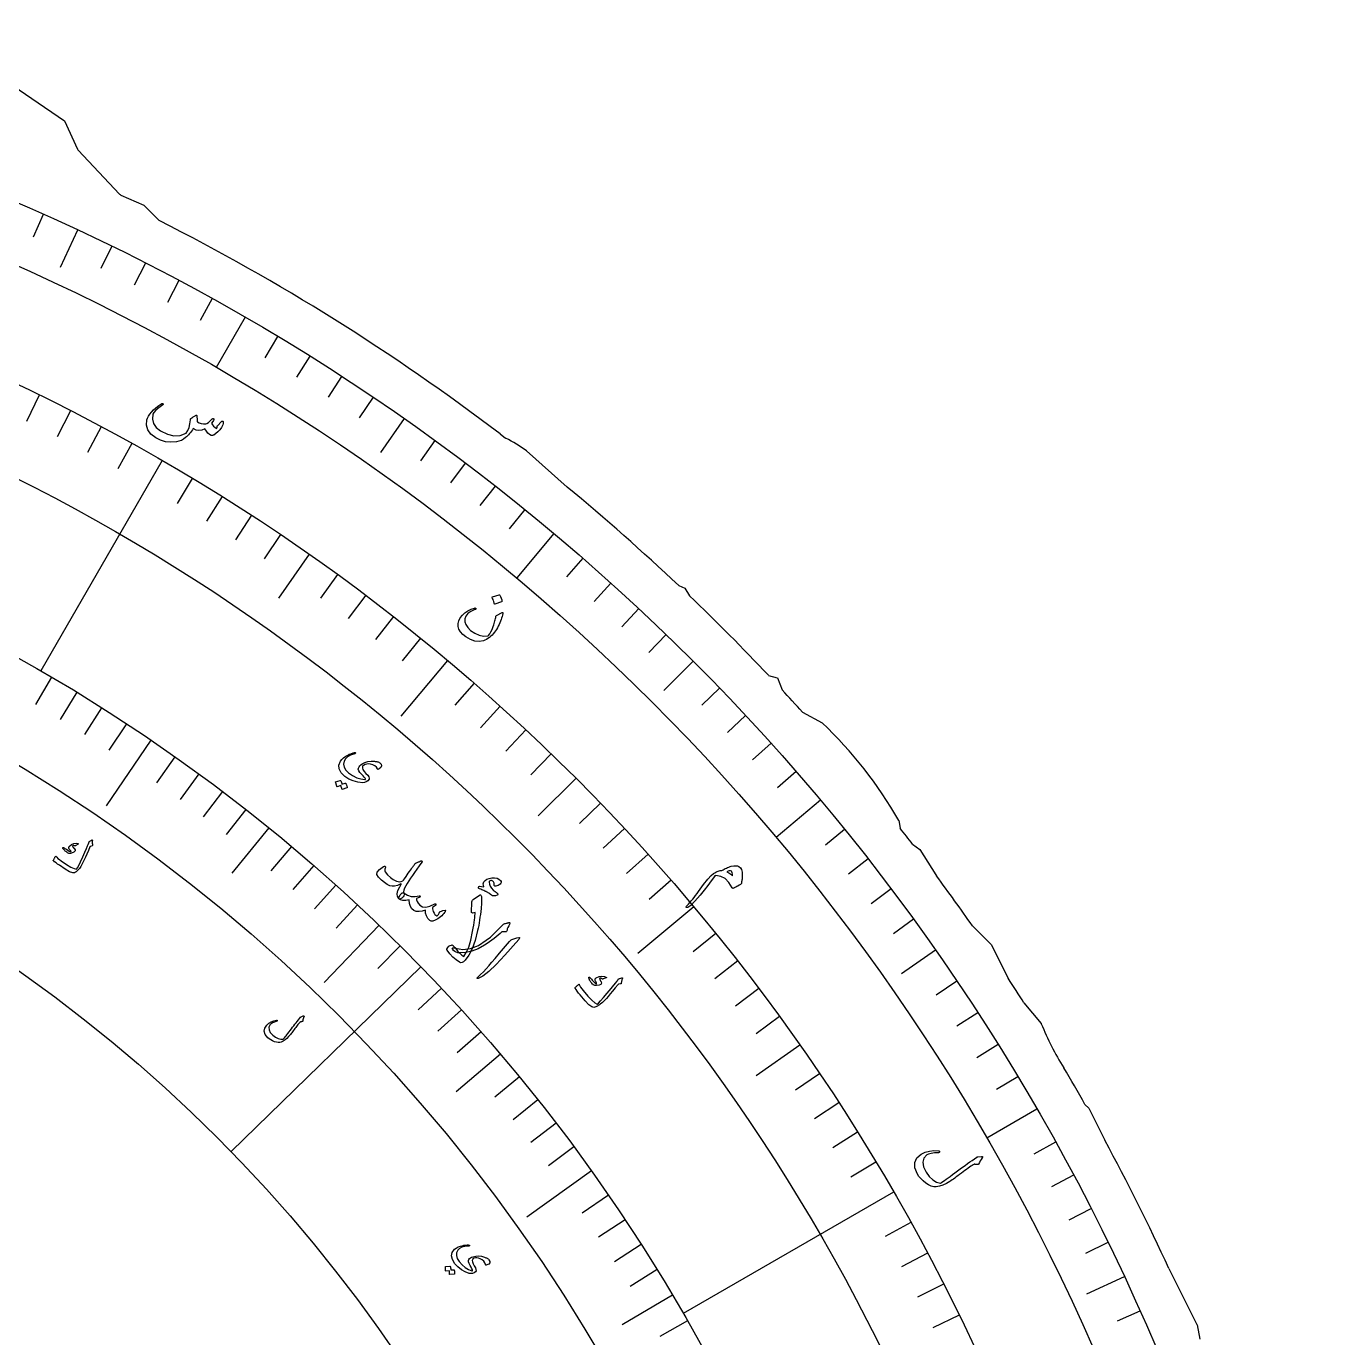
# Model space of a CAD drawing. Header units: millimetres. Extents: x -93 to 93, y -93 to 102.
# Drawn here: x 36.2 to 90.7, y 35.8 to 90.7 of the extents above; entities that cross this region are included whole.
import ezdxf

# ---------------------------------------------------------------- set-up
doc = ezdxf.new("R2010")
doc.units = ezdxf.units.MM
for name, color, linetype in [('CUT_OUTER', 1, 'Continuous'), ('ENGRAVE', 7, 'Continuous'), ('ENGRAVE_FINE', 8, 'Continuous'), ('TEXT', 5, 'Continuous')]:
    doc.layers.add(name, color=color, linetype=linetype)

msp = doc.modelspace()

# ---------------------------------------------------------------- linework, layer by layer
at = {"layer": 'CUT_OUTER'}
for points in [[(33.029, 90.696), (34.989, 88.6268), (35.0007, 88.6157), (35.0135, 88.6059), (37.7621, 86.7364), (37.7649, 86.7344), (37.7664, 86.7314), (38.3078, 85.5407)], [(38.3351, 85.5), (40.0669, 83.6596)], [(40.1153, 83.6253), (41.0798, 83.1968), (41.0829, 83.1953), (41.0854, 83.193), (41.724, 82.5548)], [(56.0098, 73.6149), (56.2451, 73.4347)], [(57.1232, 72.9071), (58.8177, 71.3909)], [(63.4981, 67.262), (63.7533, 67.16), (63.7564, 67.1586), (63.7583, 67.1556), (63.9429, 66.8392)], [(67.2568, 63.5035), (67.624, 63.3987), (67.6275, 63.3975), (67.6291, 63.3941), (67.8302, 62.891)], [(68.6773, 61.9646), (69.5043, 61.5197), (69.5072, 61.5179), (69.5095, 61.5155)], [(72.715, 57.4249), (72.7158, 57.4212), (72.7683, 57.1046)], [(73.2975, 56.4243), (73.5965, 56.2107), (73.5993, 56.2084), (73.6014, 56.2054), (74.2634, 55.1468), (74.2967, 55.1022)], [(75.8018, 53.0118), (76.5835, 52.2302), (76.5861, 52.2272), (76.5881, 52.2238), (77.2945, 50.811)], [(77.9635, 49.7781), (78.685, 48.9117), (78.6869, 48.9093), (78.6883, 48.9066)], [(80.5185, 45.5301), (80.6756, 45.3732), (80.6783, 45.3702), (80.6803, 45.3667), (81.3506, 44.026)], [(84.0327, 38.6613), (85.2114, 36.3037), (85.2127, 36.3006), (85.2135, 36.2974), (85.333, 35.6994)]]:
    msp.add_lwpolyline(points, dxfattribs=at)
for centre, radius, start, end in [((38.4444, 85.6028), 0.15, 204.4538, 223.25814), ((40.1762, 83.7624), 0.15, 223.25814, 246.04739), ((0.0235, 0.034), 92.4587, 52.733197, 63.191021), ((53.908, 68.5508), 5.4143, 53.56986, 64.42775), ((0.4309, 0.4884), 91.8487, 46.635119, 50.529215), ((0.8819, 0.8752), 91.2576, 43.336453, 46.288892), ((8.7337, 8.0036), 80.6537, 41.993427, 42.885208), ((57.0371, 48.4406), 18.0697, 29.81484, 46.35086), ((21.4231, 16.6221), 65.3848, 37.498263, 38.253571), ((1.576, 1.1539), 90.5468, 34.940099, 36.570084), ((11.964, 7.7598), 78.2399, 32.482676, 33.383929), ((89.5689, 53.3159), 11.7401, 202.05974, 212.16005), ((2.4426, 1.4236), 89.6729, 29.462889, 30.597021), ((0.4816, 0.2428), 91.9606, 24.693941, 28.431487)]:
    msp.add_arc(centre, radius, start, end, dxfattribs=at)
at = {"layer": 'ENGRAVE'}
for points in [[(38.3103, 82.1568), (37.5774, 80.5849)], [(45.325, 78.5052), (44.1109, 76.4024)], [(51.9947, 74.2561), (50.9999, 72.8354)], [(41.8563, 72.4972), (36.7688, 63.6853)], [(58.2687, 69.4419), (56.7079, 67.5819)], [(48.0155, 68.5733), (46.7316, 66.7396)], [(53.8094, 64.1275), (51.8472, 61.7891)], [(64.0992, 64.0992), (62.8728, 62.8728)], [(41.3747, 60.7939), (39.5011, 58.041)], [(59.1937, 59.1937), (57.6108, 57.6108)], [(69.4419, 58.2687), (67.5819, 56.7079)], [(46.3166, 57.1187), (44.7785, 55.2219)], [(64.1275, 53.8094), (61.7891, 51.8472)], [(50.9416, 53.035), (48.6348, 50.6335)], [(74.2561, 51.9947), (72.8354, 50.9999)], [(52.6953, 51.293), (44.7413, 43.5506)], [(68.5733, 48.0155), (66.7396, 46.7316)], [(56.0262, 47.6322), (54.1657, 46.0505)], [(78.5052, 45.325), (76.4024, 44.1109)], [(59.8383, 42.745), (57.1287, 40.8094)], [(72.4972, 41.8562), (63.6853, 36.7687)], [(82.1568, 38.3103), (80.5849, 37.5774)], [(63.2328, 37.5417), (61.133, 36.295)]]:
    msp.add_lwpolyline(points, dxfattribs=at)
for radius in [90.65, 90.65, 88.2219, 83.7125, 83.7125, 80.1513, 73.5375, 73.5375, 69.6525, 62.4375, 62.4375]:
    msp.add_circle((0, 0), radius, dxfattribs=at)
at = {"layer": 'ENGRAVE_FINE'}
for points in [[(36.8707, 82.8129), (36.4474, 81.8622)], [(39.7383, 81.4757), (39.2822, 80.5404)], [(41.1542, 80.7697), (40.6818, 79.8425)], [(42.5576, 80.0392), (42.0691, 79.1204)], [(43.948, 79.2843), (43.4435, 78.3741)], [(46.6882, 77.7022), (46.1522, 76.8102)], [(48.0372, 76.8756), (47.4857, 75.9931)], [(49.3715, 76.0255), (48.8048, 75.1527)], [(36.6971, 75.2403), (36.1619, 74.1429)], [(50.6908, 75.1523), (50.1089, 74.2895)], [(38.0047, 74.5884), (37.4504, 73.5005)], [(39.3006, 73.9138), (38.7274, 72.8357)], [(40.5846, 73.2166), (39.9927, 72.1487)], [(53.2827, 73.3374), (52.6711, 72.4955)], [(54.5545, 72.3963), (53.9283, 71.5652)], [(43.1151, 71.7556), (42.4863, 70.709)], [(55.8097, 71.4332), (55.169, 70.6132)], [(44.3609, 70.9922), (43.7138, 69.9568)], [(57.0479, 70.4483), (56.393, 69.6396)], [(45.5931, 70.2072), (44.9281, 69.1832)], [(46.8114, 69.4008), (46.1287, 68.3886)], [(59.4718, 68.4144), (58.789, 67.6291)], [(49.205, 67.7248), (48.4873, 66.737)], [(60.6567, 67.3661), (59.9604, 66.5927)], [(50.3794, 66.8558), (49.6446, 65.8806)], [(51.5386, 65.9664), (50.7868, 65.0042)], [(61.8232, 66.2972), (61.1134, 65.5361)], [(52.682, 65.0568), (51.9136, 64.1079)], [(62.9708, 65.2082), (62.2479, 64.4596)], [(37.2167, 63.4246), (36.5426, 62.2758)], [(38.2721, 62.7934), (37.5788, 61.656)], [(54.9203, 63.1786), (54.1193, 62.2571)], [(65.2082, 62.9708), (64.4596, 62.2479)], [(39.317, 62.1445), (38.6049, 61.0188)], [(56.0146, 62.2105), (55.1976, 61.3031)], [(66.2972, 61.8232), (65.5361, 61.1134)], [(40.3513, 61.4779), (39.6204, 60.3643)], [(57.0918, 61.2234), (56.2591, 60.3305)], [(67.3661, 60.6567), (66.5927, 59.9604)], [(42.3867, 60.0927), (41.619, 59.0042)], [(58.1516, 60.2177), (57.3034, 59.3394)], [(43.3872, 59.3744), (42.6013, 58.2989)], [(68.4144, 59.4718), (67.6291, 58.789)], [(44.3759, 58.6391), (43.5721, 57.577)], [(45.3524, 57.8872), (44.5309, 56.8386)], [(60.2177, 58.1516), (59.3394, 57.3034)], [(61.2234, 57.0918), (60.3305, 56.2591)], [(70.4483, 57.0479), (69.6396, 56.393)], [(47.268, 56.3338), (46.4118, 55.3134)], [(48.2065, 55.5328), (47.3333, 54.527)], [(62.2105, 56.0146), (61.3031, 55.1976)], [(71.4332, 55.8097), (70.6132, 55.169)], [(49.1318, 54.7159), (48.2419, 53.7248)], [(63.1786, 54.9203), (62.2571, 54.1193)], [(72.3963, 54.5545), (71.5652, 53.9283)], [(50.0436, 53.8832), (49.1371, 52.9072)], [(73.3374, 53.2827), (72.4955, 52.6711)], [(65.0568, 52.682), (64.1079, 51.9136)], [(51.8256, 52.1715), (50.8869, 51.2265)], [(65.9664, 51.5386), (65.0042, 50.7868)], [(75.1523, 50.6908), (74.2895, 50.1089)], [(53.5505, 50.3995), (52.5805, 49.4866)], [(66.8558, 50.3794), (65.8806, 49.6446)], [(54.3909, 49.4914), (53.4057, 48.595)], [(67.7248, 49.205), (66.737, 48.4873)], [(76.0255, 49.3715), (75.1527, 48.8048)], [(55.2162, 48.5689), (54.216, 47.6892)], [(76.8756, 48.0372), (75.9931, 47.4857)], [(69.4008, 46.8114), (68.3886, 46.1287)], [(56.8207, 46.6816), (55.7915, 45.8361)], [(77.7022, 46.6882), (76.8102, 46.1522)], [(57.5994, 45.7174), (56.556, 44.8893)], [(70.2072, 45.5931), (69.1832, 44.9281)], [(58.362, 44.7397), (57.3049, 43.9293)], [(70.9922, 44.3609), (69.9568, 43.7138)], [(59.1084, 43.7488), (58.0378, 42.9564)], [(79.2843, 43.948), (78.3741, 43.4435)], [(71.7556, 43.1151), (70.709, 42.4863)], [(80.0392, 42.5576), (79.1204, 42.0691)], [(60.5515, 41.7286), (59.4548, 40.9727)], [(61.2478, 40.6998), (60.1384, 39.9625)], [(80.7697, 41.1542), (79.8425, 40.6818)], [(73.2166, 40.5846), (72.1487, 39.9927)], [(61.9269, 39.6588), (60.8052, 38.9405)], [(81.4757, 39.7383), (80.5404, 39.2822)], [(73.9138, 39.3006), (72.8357, 38.7274)], [(62.5886, 38.606), (61.455, 37.9068)], [(74.5884, 38.0047), (73.5005, 37.4504)], [(82.8129, 36.8707), (81.8622, 36.4474)], [(63.8591, 36.4661), (62.7024, 35.8056)], [(75.2403, 36.6971), (74.1429, 36.1619)]]:
    msp.add_lwpolyline(points, dxfattribs=at)
at = {"layer": 'TEXT'}
for points in [[(44.3443, 74.135), (44.3569, 74.1445), (44.3688, 74.1496), (44.3799, 74.1502), (44.3904, 74.1464), (44.4016, 74.1377), (44.4093, 74.1272), (44.4135, 74.115), (44.4142, 74.1009), (44.4091, 74.0553), (44.3942, 74.0038), (44.3694, 73.9466), (44.3348, 73.8836), (44.2681, 73.7867), (44.1919, 73.7024), (44.1061, 73.6305), (44.011, 73.5711), (43.9836, 73.5595), (43.9576, 73.5534), (43.9329, 73.5528), (43.9096, 73.5577), (43.8369, 73.595), (43.7688, 73.6523), (43.7053, 73.7296), (43.6462, 73.8269), (43.5145, 73.7701), (43.3894, 73.7543), (43.2707, 73.7797), (43.1584, 73.8462), (43.1191, 73.7875), (43.0796, 73.7321), (43.0399, 73.6799), (42.9999, 73.6311), (42.9595, 73.5851), (42.9185, 73.5417), (42.8768, 73.5009), (42.8344, 73.4626), (42.7503, 73.398), (42.6579, 73.3469), (42.5572, 73.3093), (42.4483, 73.285), (42.2174, 73.2688), (41.9963, 73.2909), (41.7847, 73.3511), (41.5824, 73.4497), (41.3792, 73.6044), (41.2492, 73.7819), (41.1926, 73.9826), (41.2093, 74.2068), (41.2338, 74.2773), (41.2742, 74.3542), (41.3304, 74.4377), (41.4026, 74.5275), (41.4905, 74.6211), (41.5922, 74.7127), (41.7077, 74.8024), (41.8371, 74.8899), (41.8463, 74.8948), (41.8554, 74.8969), (41.8644, 74.8963), (41.8732, 74.8928), (41.881, 74.8874), (41.8869, 74.8813), (41.8908, 74.8743), (41.8929, 74.8664), (41.892, 74.8571), (41.8887, 74.8486), (41.883, 74.8411), (41.8749, 74.8343), (41.7064, 74.7158), (41.5819, 74.6104), (41.5011, 74.5184), (41.464, 74.4399), (41.4441, 74.2322), (41.4911, 74.0467), (41.6049, 73.8834), (41.7856, 73.7417), (42.0716, 73.6025), (42.3454, 73.5393), (42.6075, 73.5525), (42.8583, 73.642), (42.9253, 73.7583), (42.9776, 73.8916), (43.0153, 74.0422), (43.0382, 74.2101), (43.0391, 74.2279), (43.0424, 74.2424), (43.0481, 74.2536), (43.0563, 74.2614), (43.0906, 74.2846), (43.1229, 74.3063), (43.1535, 74.3264), (43.1821, 74.3449), (43.2087, 74.3614), (43.233, 74.3757), (43.255, 74.3877), (43.2747, 74.3974), (43.2845, 74.4006), (43.2924, 74.3996), (43.2984, 74.3944), (43.3024, 74.3851), (43.3037, 74.379), (43.3052, 74.3699), (43.3069, 74.3578), (43.3088, 74.3427), (43.3105, 74.3248), (43.3116, 74.3043), (43.3122, 74.2812), (43.3123, 74.2556), (43.3136, 74.2055), (43.3171, 74.1676), (43.323, 74.1419), (43.3311, 74.1285), (43.4024, 74.0783), (43.4849, 74.0471), (43.5787, 74.0348), (43.6837, 74.0416), (43.7308, 74.0593), (43.7904, 74.0988), (43.8625, 74.1601), (43.9469, 74.2431), (43.955, 74.251), (43.9644, 74.2561), (43.9751, 74.2585), (43.9871, 74.2582), (43.9975, 74.2564), (44.0063, 74.2526), (44.0134, 74.2469), (44.0189, 74.2393), (44.0193, 74.2148), (44.0034, 74.1786), (43.9713, 74.1306), (43.923, 74.0709), (43.9601, 74.0008), (44.0083, 73.9405), (44.0677, 73.89), (44.1383, 73.8493), (44.15, 73.8708), (44.1574, 73.8895), (44.1608, 73.9052), (44.1599, 73.9182), (44.1579, 73.9311), (44.1587, 73.9422), (44.1624, 73.9517), (44.169, 73.9595)], [(55.9721, 66.8793), (55.978, 66.8798), (55.9842, 66.8779), (55.9906, 66.8736), (55.9972, 66.867), (56.0309, 66.8044), (56.0578, 66.7398), (56.078, 66.6731), (56.0915, 66.6045), (56.0912, 66.596), (56.0887, 66.5894), (56.0839, 66.5846), (56.0769, 66.5819), (55.7916, 66.4898), (55.7832, 66.489), (55.7764, 66.4928), (55.7713, 66.5012), (55.7678, 66.5141), (55.7649, 66.5254), (55.7598, 66.5427), (55.7527, 66.5661), (55.7435, 66.5956), (55.7318, 66.6315), (55.7175, 66.674), (55.7003, 66.7231), (55.6804, 66.7789), (55.6785, 66.7871), (55.6791, 66.7931), (55.6823, 66.7969), (55.6881, 66.7986)], [(56.1281, 66.0921), (56.1131, 66.0308), (56.0958, 65.9682), (56.0763, 65.9042), (56.0544, 65.8389), (56.0297, 65.7722), (56.0014, 65.704), (55.9697, 65.6345), (55.9345, 65.5634), (55.8974, 65.4945), (55.8579, 65.4284), (55.8158, 65.3653), (55.7713, 65.3051), (55.7242, 65.2477), (55.6744, 65.1929), (55.6218, 65.1407), (55.5666, 65.091), (55.504, 65.0428), (55.4409, 65.0028), (55.3771, 64.9709), (55.3128, 64.9473), (55.1376, 64.9178), (54.9558, 64.9358), (54.7674, 65.0011), (54.5721, 65.1137), (54.4464, 65.2136), (54.3522, 65.3202), (54.2892, 65.4336), (54.2577, 65.5539), (54.2584, 65.6742), (54.2873, 65.7917), (54.3445, 65.9064), (54.4301, 66.0183), (54.5396, 66.1213), (54.6619, 66.2062), (54.797, 66.2728), (54.945, 66.3212), (54.9647, 66.3243), (54.9799, 66.3226), (54.9905, 66.316), (54.9965, 66.3045), (54.9984, 66.2893), (54.9915, 66.2761), (54.9758, 66.2647), (54.9513, 66.2552), (54.7818, 66.1805), (54.655, 66.0916), (54.5708, 65.9885), (54.5292, 65.8715), (54.5292, 65.7499), (54.5708, 65.6285), (54.6538, 65.5071), (54.7783, 65.3856), (54.9521, 65.2667), (55.1305, 65.1885), (55.3139, 65.1511), (55.5024, 65.1545), (55.5075, 65.156), (55.5133, 65.1596), (55.5198, 65.1653), (55.527, 65.1731), (55.5777, 65.24), (55.6274, 65.3257), (55.6762, 65.4304), (55.7239, 65.5541), (55.7458, 65.6181), (55.7655, 65.6782), (55.783, 65.7345), (55.7983, 65.7868), (55.811, 65.8353), (55.821, 65.8799), (55.8281, 65.9205), (55.8324, 65.9572), (55.8354, 65.9757), (55.8408, 65.9906), (55.8486, 66.0018), (55.8588, 66.0093), (56.0959, 66.1325), (56.1125, 66.1374), (56.1234, 66.1323), (56.1286, 66.1172), (56.1281, 66.0921)], [(50.8712, 59.5898), (50.8305, 59.6571), (50.7677, 59.7119), (50.6829, 59.7539), (50.576, 59.7833), (50.4986, 59.7905), (50.4238, 59.7841), (50.3516, 59.7642), (50.282, 59.7308), (50.2705, 59.7221), (50.2609, 59.7111), (50.253, 59.6978), (50.247, 59.6822), (50.2432, 59.6211), (50.266, 59.5535), (50.3153, 59.4791), (50.3911, 59.398), (50.4665, 59.3186), (50.513, 59.2513), (50.5306, 59.1961), (50.5193, 59.153), (50.4665, 59.0879), (50.4055, 59.0417), (50.3364, 59.0146), (50.2592, 59.0064), (50.0544, 59.0273), (49.8611, 59.0782), (49.6791, 59.1591), (49.5082, 59.2702), (49.3484, 59.4235), (49.264, 59.5807), (49.255, 59.7423), (49.3217, 59.9084), (49.3788, 59.9827), (49.4538, 60.0527), (49.5467, 60.1182), (49.6577, 60.1793), (49.6911, 60.1942), (49.7241, 60.2079), (49.7567, 60.2205), (49.7889, 60.2319), (49.821, 60.2421), (49.853, 60.2512), (49.8851, 60.2591), (49.9171, 60.2659), (49.9323, 60.2672), (49.9426, 60.2642), (49.948, 60.2572), (49.9484, 60.246), (49.945, 60.2354), (49.9392, 60.2268), (49.931, 60.2202), (49.9203, 60.2156), (49.7504, 60.1587), (49.6198, 60.0884), (49.5285, 60.0052), (49.4762, 59.9091), (49.4558, 59.7791), (49.4806, 59.6549), (49.5506, 59.5363), (49.6657, 59.4231), (49.8343, 59.3033), (50.0038, 59.2163), (50.1745, 59.162), (50.3464, 59.1405), (50.3582, 59.1409), (50.366, 59.1449), (50.3695, 59.1524), (50.369, 59.1635), (50.3553, 59.1947), (50.3229, 59.2389), (50.2717, 59.2959), (50.2017, 59.3656), (50.1332, 59.4397), (50.0897, 59.5068), (50.0713, 59.5669), (50.078, 59.6201), (50.1018, 59.6694), (50.1347, 59.7143), (50.1767, 59.755), (50.2279, 59.7913), (50.3439, 59.8497), (50.4691, 59.8878), (50.6036, 59.9058), (50.7472, 59.9033), (50.7837, 59.9006), (50.8177, 59.8963), (50.8491, 59.8903), (50.8781, 59.8827), (50.9045, 59.8736), (50.9283, 59.8633), (50.9497, 59.8518), (50.9684, 59.839), (51.0302, 59.7756), (51.0463, 59.7114), (51.0169, 59.6463), (50.9421, 59.5806), (50.9167, 59.5673), (50.8964, 59.5644), (50.8813, 59.5719), (50.8712, 59.5898)], [(49.5263, 58.9914), (49.5303, 58.9918), (49.5344, 58.9905), (49.5387, 58.9877), (49.5431, 58.9833), (49.5547, 58.9624), (49.5652, 58.9414), (49.5747, 58.9201), (49.583, 58.8987), (49.5902, 58.8768), (49.5963, 58.8544), (49.6014, 58.8313), (49.6054, 58.8077), (49.6051, 58.8018), (49.603, 58.7969), (49.5993, 58.7931), (49.5938, 58.7904), (49.3984, 58.7267), (49.3946, 58.7269), (49.3913, 58.7297), (49.3883, 58.7352), (49.3858, 58.7433), (49.3847, 58.7497), (49.3823, 58.7594), (49.3785, 58.7722), (49.3734, 58.7882), (49.3669, 58.8077), (49.359, 58.8307), (49.3496, 58.8574), (49.3389, 58.8877), (49.1861, 58.8388), (49.1804, 58.8381), (49.1758, 58.8406), (49.1725, 58.8462), (49.1703, 58.855), (49.1683, 58.8626), (49.1651, 58.8743), (49.1605, 58.8901), (49.1545, 58.9101), (49.147, 58.9343), (49.1377, 58.963), (49.1265, 58.9962), (49.1136, 59.0338), (49.1131, 59.0387), (49.1141, 59.0424), (49.1167, 59.0448), (49.1207, 59.0459), (49.3132, 59.1038), (49.3172, 59.1042), (49.3214, 59.103), (49.3256, 59.1001), (49.3301, 59.0957), (49.3406, 59.0788), (49.3501, 59.0614), (49.3585, 59.0436), (49.3658, 59.0255), (49.3721, 59.007), (49.3775, 58.9883), (49.382, 58.9695), (49.3856, 58.9505)], [(38.9272, 56.5796), (38.9244, 56.5544), (38.9227, 56.5298), (38.922, 56.5059), (38.9225, 56.4827), (38.9241, 56.4601), (38.9271, 56.438), (38.9314, 56.4164), (38.937, 56.3953), (38.9377, 56.3851), (38.9342, 56.3763), (38.9264, 56.3688), (38.9144, 56.3627), (38.8474, 56.3328), (38.8405, 56.3293), (38.8351, 56.326), (38.8311, 56.3231), (38.8286, 56.3204), (38.7611, 56.1612), (38.699, 56.0181), (38.6423, 55.891), (38.5912, 55.7799), (38.5457, 55.685), (38.5056, 55.6064), (38.4711, 55.5442), (38.4421, 55.4982), (38.3839, 55.4141), (38.3639, 55.3885), (38.3426, 55.3636), (38.3199, 55.3396), (38.2958, 55.3163), (38.2703, 55.2938), (38.2432, 55.2723), (38.2146, 55.2518), (38.1844, 55.2321), (38.1048, 55.227), (37.9721, 55.2775), (37.7863, 55.3834), (37.5468, 55.544), (37.4738, 55.597), (37.4076, 55.6479), (37.3481, 55.6966), (37.2953, 55.7433), (37.2916, 55.7491), (37.29, 55.755), (37.2907, 55.761), (37.2937, 55.767), (37.3099, 55.7947), (37.3248, 55.8197), (37.3385, 55.8421), (37.3509, 55.862), (37.3622, 55.8794), (37.3724, 55.8947), (37.3817, 55.9078), (37.3901, 55.9187), (37.3951, 55.9246), (37.3998, 55.9266), (37.4041, 55.9249), (37.408, 55.9192), (37.4403, 55.8799), (37.4864, 55.8359), (37.5462, 55.7873), (37.6199, 55.7341), (37.8446, 55.5819), (38.0273, 55.4728), (38.1682, 55.4071), (38.2676, 55.3854), (38.3036, 55.4377), (38.3586, 55.5401), (38.4326, 55.6926), (38.5253, 55.8952), (38.6164, 56.0992), (38.6846, 56.254), (38.73, 56.3595), (38.7527, 56.4157), (38.7585, 56.4314), (38.7639, 56.446), (38.7689, 56.4597), (38.7736, 56.4723), (38.7778, 56.4838), (38.7815, 56.4941), (38.7846, 56.5032), (38.7873, 56.511), (38.794, 56.5275), (38.803, 56.5414), (38.8141, 56.553), (38.8274, 56.562), (38.9057, 56.6046), (38.9114, 56.6071), (38.9164, 56.608), (38.9205, 56.6072), (38.9239, 56.6047), (38.9265, 56.5996), (38.9279, 56.5937), (38.9282, 56.5871), (38.9272, 56.5796)], [(38.3302, 56.4614), (38.3332, 56.4588), (38.3351, 56.4555), (38.3361, 56.4517), (38.336, 56.4474), (38.3348, 56.4442), (38.3331, 56.4412), (38.3307, 56.4382), (38.3278, 56.4353), (38.2289, 56.3686), (38.2181, 56.3623), (38.2086, 56.3584), (38.2003, 56.3567), (38.1933, 56.3574), (38.1672, 56.3661), (38.1431, 56.3706), (38.1209, 56.371), (38.1006, 56.3672), (38.094, 56.3625), (38.0927, 56.3536), (38.0969, 56.3404), (38.1064, 56.323), (38.1138, 56.313), (38.1218, 56.303), (38.1302, 56.2931), (38.1391, 56.2831), (38.1486, 56.273), (38.1588, 56.2628), (38.1697, 56.2525), (38.1812, 56.242), (38.213, 56.1937), (38.2016, 56.1466), (38.1472, 56.1007), (38.0499, 56.0559), (38.0157, 56.0462), (37.9853, 56.0411), (37.9587, 56.0406), (37.9359, 56.0449), (37.9139, 56.0539), (37.8861, 56.0704), (37.8525, 56.0941), (37.8131, 56.1252), (37.7933, 56.1416), (37.775, 56.1578), (37.7583, 56.174), (37.743, 56.19), (37.7291, 56.2057), (37.7162, 56.2206), (37.7044, 56.2348), (37.6937, 56.2483), (37.6885, 56.2586), (37.686, 56.2679), (37.6864, 56.2763), (37.6897, 56.2837), (37.6953, 56.2898), (37.7019, 56.2925), (37.7093, 56.2918), (37.7176, 56.2876), (37.7429, 56.273), (37.7714, 56.2559), (37.8031, 56.2364), (37.8378, 56.2144), (37.9026, 56.1734), (37.9547, 56.1437), (37.9942, 56.1254), (38.0211, 56.1183), (38.0254, 56.1185), (38.0287, 56.1201), (38.0312, 56.1233), (38.0328, 56.1281), (38.033, 56.1316), (38.0317, 56.1358), (38.029, 56.1406), (38.0248, 56.1461), (37.9825, 56.1924), (37.9655, 56.2127), (37.9527, 56.2327), (37.9441, 56.2524), (37.9397, 56.2717), (37.9385, 56.2917), (37.9417, 56.3094), (37.9493, 56.3247), (37.9613, 56.3377), (38.0592, 56.4141), (38.1533, 56.4601), (38.2437, 56.4759), (38.3302, 56.4614)], [(51.9887, 54.378), (51.9987, 54.3513), (51.9998, 54.3232), (51.9923, 54.2936), (51.9759, 54.2625), (51.9517, 54.2279), (51.9252, 54.198), (51.8964, 54.1727), (51.8653, 54.1521), (51.8351, 54.138), (51.8088, 54.1325), (51.7864, 54.1355), (51.7679, 54.147), (51.712, 54.2412), (51.7, 54.3553), (51.7318, 54.4895), (51.8073, 54.6439), (51.8219, 54.669), (51.8346, 54.6908), (51.8454, 54.7092), (51.8542, 54.7242), (51.861, 54.736), (51.8659, 54.7443), (51.8688, 54.7493), (51.8698, 54.751), (51.8731, 54.7622), (51.8712, 54.768), (51.8642, 54.7683), (51.8519, 54.7631), (51.7145, 54.7054), (51.5923, 54.6738), (51.485, 54.6681), (51.3928, 54.6885), (51.2815, 54.7418), (51.165, 54.8191), (51.0433, 54.9203), (50.9161, 55.0455), (50.8537, 55.1536), (50.8668, 55.2637), (50.9555, 55.3761), (51.12, 55.4904), (51.1432, 55.5009), (51.1639, 55.5054), (51.1821, 55.5038), (51.1976, 55.4961), (51.2086, 55.4838), (51.2131, 55.4685), (51.2112, 55.45), (51.2028, 55.4285), (51.1848, 55.3826), (51.1772, 55.3421), (51.1801, 55.3071), (51.1934, 55.2775), (51.2986, 55.1447), (51.4131, 55.0344), (51.5371, 54.9463), (51.6705, 54.8806), (51.7377, 54.8618), (51.8048, 54.8589), (51.8717, 54.872), (51.9386, 54.9011), (51.9591, 54.9253), (52.0034, 54.9851), (52.0715, 55.0805), (52.1634, 55.2114), (52.2129, 55.281), (52.2578, 55.3438), (52.2979, 55.3998), (52.3334, 55.4488), (52.3638, 55.4908), (52.3886, 55.5255), (52.4078, 55.553), (52.4214, 55.5733), (52.4442, 55.6024), (52.4669, 55.6255), (52.4895, 55.6426), (52.512, 55.6537), (52.5422, 55.6654), (52.5704, 55.6762), (52.5965, 55.6862), (52.6206, 55.6953), (52.6425, 55.7038), (52.6621, 55.7117), (52.6793, 55.7191), (52.6941, 55.726), (52.7071, 55.7305), (52.7186, 55.7309), (52.7287, 55.7271), (52.7374, 55.7192), (52.7434, 55.7069), (52.7452, 55.6947), (52.7429, 55.6828), (52.7365, 55.6712), (52.6275, 55.5242), (52.5255, 55.3838), (52.4304, 55.2499), (52.3423, 55.1226), (52.2611, 55.0019), (52.1864, 54.888), (52.1185, 54.781), (52.0573, 54.6807), (52.005, 54.5825), (51.9761, 54.4993), (51.9707, 54.4311), (51.9887, 54.378)], [(65.306, 55.3292), (65.3526, 55.3568), (65.4, 55.3831), (65.4481, 55.4082), (65.4971, 55.432), (65.5468, 55.4539), (65.5972, 55.4734), (65.6483, 55.4905), (65.7001, 55.505), (65.7998, 55.5245), (65.8857, 55.53), (65.9576, 55.5214), (66.0156, 55.4989), (66.0801, 55.4445), (66.1259, 55.3635), (66.153, 55.2559), (66.1612, 55.1218), (66.1607, 55.0826), (66.159, 55.0435), (66.1561, 55.0046), (66.1519, 54.9658), (66.1468, 54.9269), (66.1406, 54.8878), (66.1336, 54.8485), (66.1256, 54.8091), (66.1199, 54.7875), (66.1118, 54.7694), (66.1014, 54.7548), (66.0887, 54.7437), (66.029, 54.7089), (65.9754, 54.678), (65.928, 54.6512), (65.8868, 54.6285), (65.8524, 54.6099), (65.8254, 54.5959), (65.8057, 54.5864), (65.7935, 54.5813), (65.7754, 54.579), (65.7599, 54.5826), (65.747, 54.5922), (65.7368, 54.6078), (65.5996, 54.8292), (65.4393, 54.9873), (65.2563, 55.082), (65.051, 55.1132), (65.0312, 55.1108), (65.0143, 55.1049), (65.0003, 55.0955), (64.9893, 55.0827), (64.8552, 54.8926), (64.7123, 54.6986), (64.5606, 54.5009), (64.4, 54.2993), (64.1766, 54.0367), (64.0043, 53.8612), (63.8833, 53.7727), (63.8138, 53.771), (63.8056, 53.7872), (63.8087, 53.8082), (63.8231, 53.8339), (63.8488, 53.8643), (63.9062, 53.9232), (63.9644, 53.9864), (64.0233, 54.054), (64.0828, 54.1259), (64.1431, 54.2017), (64.2044, 54.2811), (64.2664, 54.3639), (64.3294, 54.4502), (64.5404, 54.7397), (64.7143, 54.9612), (64.8514, 55.1144), (64.952, 55.199), (65.0046, 55.2314), (65.0551, 55.2589), (65.1035, 55.2815), (65.1496, 55.2993), (65.1932, 55.3126), (65.2338, 55.3221), (65.2714, 55.3276), (65.306, 55.3292)], [(55.6878, 54.2721), (55.6483, 54.3001), (55.6116, 54.326), (55.5776, 54.3497), (55.5462, 54.3713), (55.5176, 54.3903), (55.4917, 54.4066), (55.4685, 54.4202), (55.448, 54.4309), (55.4265, 54.4412), (55.4005, 54.4533), (55.3698, 54.4673), (55.3345, 54.4831), (55.2944, 54.5005), (55.2493, 54.5195), (55.1993, 54.54), (55.1444, 54.5619), (55.1238, 54.5726), (55.1105, 54.5861), (55.1045, 54.6022), (55.1057, 54.6211), (55.1252, 54.651), (55.169, 54.6645), (55.2371, 54.6616), (55.3295, 54.6423), (55.3108, 54.7086), (55.3042, 54.7664), (55.3098, 54.8156), (55.3275, 54.8564), (55.3806, 54.9135), (55.4545, 54.959), (55.5493, 54.9929), (55.6651, 55.015), (55.7826, 55.0208), (55.8824, 55.0058), (55.9646, 54.97), (56.0291, 54.9135), (56.0542, 54.8714), (56.0598, 54.8314), (56.0458, 54.7936), (56.0123, 54.758), (55.9688, 54.727), (55.9246, 54.703), (55.8797, 54.6861), (55.8341, 54.6762), (55.7969, 54.6744), (55.7722, 54.6823), (55.7598, 54.6997), (55.7597, 54.7266), (55.7644, 54.7621), (55.7611, 54.7949), (55.7499, 54.825), (55.7306, 54.8525), (55.7063, 54.8772), (55.6798, 54.894), (55.6511, 54.9028), (55.6203, 54.9037), (55.5906, 54.8972), (55.5701, 54.8838), (55.559, 54.8635), (55.5572, 54.8362), (55.5702, 54.7538), (55.6026, 54.67), (55.6543, 54.5847), (55.7253, 54.4979), (55.7324, 54.4912), (55.7407, 54.4841), (55.7503, 54.4767), (55.7612, 54.4689), (55.7731, 54.4606), (55.7861, 54.4516), (55.8, 54.442), (55.8148, 54.4317), (55.8307, 54.4203), (55.8452, 54.4101), (55.8582, 54.401), (55.8697, 54.3931), (55.8799, 54.3861), (55.8886, 54.3795), (55.8958, 54.3735), (55.9017, 54.368), (55.9111, 54.3561), (55.9164, 54.3439), (55.9175, 54.3316), (55.9145, 54.3191), (55.91, 54.3087), (55.9043, 54.3003), (55.8973, 54.2938), (55.889, 54.2893), (55.8182, 54.2699), (55.761, 54.2605), (55.7175, 54.2612), (55.6878, 54.2721)], [(65.5125, 55.2766), (65.5422, 55.2613), (65.5722, 55.244), (65.6025, 55.2247), (65.633, 55.2035), (65.6637, 55.1805), (65.6944, 55.1558), (65.7251, 55.1295), (65.7558, 55.1015), (65.7524, 55.1741), (65.7421, 55.2308), (65.7252, 55.2714), (65.7015, 55.296), (65.6602, 55.3143), (65.6149, 55.3171), (65.5657, 55.3045), (65.5125, 55.2766)], [(53.7041, 53.6687), (53.7133, 53.667), (53.7185, 53.6593), (53.7197, 53.6456), (53.7167, 53.6259), (53.7065, 53.5978), (53.6859, 53.5637), (53.655, 53.5238), (53.6137, 53.4778), (53.5648, 53.4275), (53.5138, 53.3819), (53.4605, 53.341), (53.4051, 53.3048), (53.288, 53.2436), (53.1931, 53.2106), (53.1201, 53.2057), (53.0691, 53.2289), (52.9862, 53.3218), (52.9275, 53.426), (52.893, 53.5416), (52.8827, 53.6687), (52.7434, 53.6218), (52.6157, 53.6039), (52.4994, 53.615), (52.3945, 53.6552), (52.3102, 53.7237), (52.2509, 53.8197), (52.2165, 53.9434), (52.2067, 54.0948), (52.0604, 54.074), (51.9385, 54.0757), (51.8411, 54.1), (51.7679, 54.147), (51.7622, 54.1659), (51.7707, 54.1984), (51.7933, 54.2443), (51.8299, 54.3038), (51.8727, 54.3563), (51.9134, 54.3861), (51.9521, 54.3934), (51.9887, 54.378), (52.1321, 54.292), (52.2851, 54.2449), (52.4478, 54.2368), (52.6203, 54.2677), (52.6297, 54.2694), (52.6379, 54.2693), (52.6448, 54.2672), (52.6505, 54.2632), (52.656, 54.2567), (52.6595, 54.2495), (52.6612, 54.2417), (52.661, 54.2332), (52.6501, 54.2172), (52.622, 54.1993), (52.5766, 54.1797), (52.514, 54.1581), (52.5105, 54.0982), (52.5308, 54.0317), (52.5749, 53.9587), (52.6429, 53.8791), (52.7548, 53.8078), (52.8982, 53.7917), (53.0733, 53.8308), (53.2802, 53.9249), (53.2907, 53.9299), (53.2996, 53.9319), (53.307, 53.9312), (53.3129, 53.9276), (53.3194, 53.9199), (53.3237, 53.9119), (53.3258, 53.9036), (53.3257, 53.895), (53.3226, 53.8855), (53.3183, 53.8773), (53.3126, 53.8704), (53.3058, 53.8647), (53.1756, 53.7837), (53.1792, 53.7283), (53.1919, 53.6701), (53.2136, 53.6092), (53.2444, 53.5455), (53.2796, 53.4888), (53.3123, 53.4515), (53.3424, 53.4337), (53.37, 53.4353), (53.3966, 53.4533), (53.4259, 53.4874), (53.458, 53.5375), (53.4929, 53.6036), (53.5099, 53.6152), (53.5507, 53.63), (53.6154, 53.6478), (53.7041, 53.6687)], [(54.0344, 52.1925), (54.1109, 52.0977), (54.1817, 52.0134), (54.2468, 51.9395), (54.3063, 51.8762), (54.3602, 51.8231), (54.4085, 51.7799), (54.4514, 51.7466), (54.4886, 51.7233), (54.5968, 51.8873), (54.6953, 52.1165), (54.7838, 52.4115), (54.8613, 52.7724), (54.8858, 52.909), (54.9069, 53.0353), (54.9248, 53.1511), (54.9393, 53.2565), (54.9505, 53.3513), (54.9581, 53.4353), (54.9623, 53.5085), (54.9631, 53.5708), (54.8592, 53.5451), (54.8353, 53.5537), (54.8189, 53.5686), (54.8101, 53.5896), (54.809, 53.6168), (54.8221, 53.9786), (54.8282, 54.017), (54.8416, 54.0511), (54.8623, 54.081), (54.8903, 54.1067), (55.146, 54.2873), (55.1648, 54.2992), (55.1809, 54.305), (55.194, 54.3049), (55.2044, 54.2988), (55.226, 54.2442), (55.2347, 54.1324), (55.2301, 53.9635), (55.212, 53.7376), (55.1994, 53.6113), (55.1853, 53.488), (55.1698, 53.3677), (55.1528, 53.2503), (55.1345, 53.1358), (55.1148, 53.0243), (55.0937, 52.9158), (55.0712, 52.8102), (54.9623, 52.3958), (54.8375, 52.0508), (54.6978, 51.7746), (54.544, 51.5668), (54.4777, 51.5074), (54.4159, 51.4735), (54.3588, 51.4652), (54.3062, 51.4823), (54.1667, 51.5807), (54.0351, 51.6974), (53.9112, 51.8323), (53.7949, 51.9856), (53.7848, 52.0003), (53.7787, 52.0139), (53.7766, 52.0266), (53.7786, 52.0383), (53.8156, 52.1056), (53.861, 52.156), (53.9149, 52.1895), (53.9771, 52.2058), (53.9986, 52.2076), (54.0153, 52.2059), (54.0273, 52.2009), (54.0344, 52.1925)], [(54.3076, 51.8774), (54.2355, 51.8851), (54.1694, 51.905), (54.1092, 51.9374), (54.0549, 51.982), (54.0287, 52.0124), (54.0136, 52.0377), (54.0097, 52.0577), (54.0169, 52.0726), (54.0349, 52.0827), (54.061, 52.0858), (54.095, 52.0818), (54.137, 52.0708), (54.4529, 52.0199), (54.7743, 52.0581), (55.1013, 52.1857), (55.4341, 52.4033), (55.6042, 52.5409), (55.7675, 52.6851), (55.924, 52.8357), (56.0737, 52.993), (56.117, 53.0387), (56.1538, 53.0725), (56.184, 53.0945), (56.2077, 53.1046), (56.2438, 53.1129), (56.2759, 53.1203), (56.3038, 53.127), (56.3275, 53.1328), (56.3473, 53.1377), (56.3633, 53.1415), (56.3754, 53.1442), (56.3837, 53.1457), (56.3966, 53.1454), (56.4072, 53.1428), (56.4155, 53.1382), (56.4216, 53.1314), (56.4263, 53.1202), (56.4282, 53.1101), (56.4272, 53.1011), (56.4234, 53.0932), (56.3738, 53.009), (56.3373, 52.9373), (56.314, 52.8781), (56.304, 52.8314), (56.2977, 52.7972), (56.2831, 52.7732), (56.2601, 52.7594), (56.2288, 52.7558), (56.0844, 52.7592), (56.0117, 52.6885), (55.9337, 52.6181), (55.8504, 52.5479), (55.7616, 52.4778), (55.6675, 52.4076), (55.5681, 52.3369), (55.4633, 52.2658), (55.3532, 52.1941), (55.0899, 52.0486), (54.8278, 51.9475), (54.5671, 51.8905), (54.3076, 51.8774)], [(56.7201, 52.5047), (56.7919, 52.5238), (56.8278, 52.5189), (56.8278, 52.4902), (56.7919, 52.4375), (56.2087, 51.7866), (55.8491, 51.3889), (55.5426, 51.0921), (55.2896, 50.8957), (55.0905, 50.7994), (55.0698, 50.7963), (55.056, 50.7975), (55.0489, 50.8033), (55.0485, 50.8134), (55.052, 50.825), (55.059, 50.8375), (55.0694, 50.8507), (55.0833, 50.8647), (55.1963, 50.9691), (55.3114, 51.0849), (55.4284, 51.2123), (55.5474, 51.3513), (55.5791, 51.387), (55.6638, 51.4844), (55.8014, 51.6435), (55.9917, 51.8646), (56.4091, 52.3597), (56.4329, 52.3842), (56.4572, 52.4044), (56.4821, 52.42), (56.5074, 52.4312)], [(61.1345, 50.799), (61.124, 50.7731), (61.1148, 50.7476), (61.107, 50.7226), (61.1005, 50.6978), (61.0955, 50.6734), (61.092, 50.6491), (61.0901, 50.625), (61.0898, 50.601), (61.0875, 50.59), (61.0811, 50.5817), (61.0707, 50.5761), (61.0561, 50.5732), (60.9763, 50.5615), (60.9679, 50.5599), (60.9612, 50.5581), (60.9561, 50.5561), (60.9527, 50.554), (60.8336, 50.4056), (60.7251, 50.2727), (60.6273, 50.155), (60.54, 50.0526), (60.4634, 49.9658), (60.3976, 49.8945), (60.3425, 49.8389), (60.2981, 49.7989), (60.2113, 49.7272), (60.1825, 49.7061), (60.1525, 49.6861), (60.1213, 49.6674), (60.0889, 49.6499), (60.0552, 49.6338), (60.0201, 49.6191), (59.9837, 49.6059), (59.9458, 49.594), (59.8599, 49.6124), (59.7346, 49.7056), (59.5694, 49.8732), (59.3638, 50.1149), (59.3025, 50.1928), (59.2476, 50.2665), (59.1991, 50.3359), (59.1572, 50.4012), (59.1549, 50.4084), (59.1551, 50.4151), (59.1576, 50.4212), (59.1625, 50.4268), (59.188, 50.4512), (59.2113, 50.4732), (59.2325, 50.4928), (59.2515, 50.5101), (59.2687, 50.5252), (59.2841, 50.5383), (59.2979, 50.5493), (59.31, 50.5584), (59.3171, 50.5631), (59.3226, 50.5639), (59.3266, 50.5608), (59.3291, 50.5537), (59.3515, 50.5023), (59.3871, 50.442), (59.436, 50.3727), (59.4981, 50.2942), (59.6905, 50.0659), (59.8513, 49.8958), (59.9808, 49.7843), (60.0796, 49.7315), (60.1334, 49.7762), (60.2222, 49.8682), (60.346, 50.0076), (60.5046, 50.1944), (60.662, 50.3832), (60.7805, 50.5267), (60.86, 50.6248), (60.9008, 50.6775), (60.9116, 50.6924), (60.9217, 50.7063), (60.9311, 50.7192), (60.9398, 50.7312), (60.9477, 50.7421), (60.9547, 50.7519), (60.9608, 50.7606), (60.9659, 50.7681), (60.978, 50.7835), (60.9916, 50.7956), (61.0068, 50.8045), (61.0236, 50.8101), (61.1192, 50.8318), (61.126, 50.8328), (61.1315, 50.8322), (61.1357, 50.8301), (61.1384, 50.8266), (61.1397, 50.8204), (61.1394, 50.8137), (61.1377, 50.8066), (61.1345, 50.799)], [(60.4674, 50.8519), (60.4697, 50.8482), (60.4708, 50.8442), (60.4707, 50.8399), (60.4693, 50.8353), (60.4671, 50.8323), (60.4643, 50.8296), (60.461, 50.8272), (60.457, 50.825), (60.3324, 50.7839), (60.3192, 50.7805), (60.3079, 50.7791), (60.2986, 50.7799), (60.2914, 50.7827), (60.2664, 50.7997), (60.2422, 50.8117), (60.2188, 50.8187), (60.1962, 50.8207), (60.1878, 50.8177), (60.1838, 50.8087), (60.1842, 50.7935), (60.1891, 50.7722), (60.194, 50.7594), (60.1995, 50.7465), (60.2054, 50.7334), (60.2118, 50.7202), (60.2189, 50.7067), (60.2266, 50.6929), (60.235, 50.6787), (60.244, 50.6641), (60.2633, 50.6035), (60.2372, 50.5571), (60.1659, 50.5248), (60.0494, 50.5064), (60.0103, 50.5063), (59.9766, 50.51), (59.9483, 50.5175), (59.9255, 50.5287), (59.9049, 50.5449), (59.8804, 50.5706), (59.852, 50.6058), (59.8196, 50.6505), (59.8035, 50.6737), (59.789, 50.6964), (59.7761, 50.7185), (59.7648, 50.7401), (59.7547, 50.7608), (59.7455, 50.7805), (59.7373, 50.799), (59.73, 50.8165), (59.7275, 50.8289), (59.7277, 50.8395), (59.7306, 50.8483), (59.7363, 50.8551), (59.7441, 50.8599), (59.7518, 50.8608), (59.7595, 50.8578), (59.767, 50.851), (59.7895, 50.8279), (59.8145, 50.8013), (59.8422, 50.7711), (59.8723, 50.7375), (59.9286, 50.6748), (59.9749, 50.6278), (60.0113, 50.5965), (60.0377, 50.581), (60.0422, 50.5799), (60.0462, 50.5807), (60.0498, 50.5833), (60.0529, 50.5879), (60.0542, 50.5915), (60.0541, 50.5964), (60.0526, 50.6023), (60.0498, 50.6094), (60.0189, 50.671), (60.007, 50.6976), (59.9994, 50.7226), (59.9962, 50.7459), (59.9973, 50.7677), (60.002, 50.7893), (60.0107, 50.807), (60.0234, 50.821), (60.04, 50.8311), (60.1664, 50.8827), (60.2798, 50.9034), (60.3801, 50.8931), (60.4674, 50.8519)], [(47.7668, 49.2344), (47.7739, 49.2364), (47.7805, 49.2363), (47.7866, 49.2342), (47.7922, 49.23), (47.7963, 49.2244), (47.7981, 49.2178), (47.7974, 49.2102), (47.7943, 49.2018), (47.7751, 49.1536), (47.7614, 49.1092), (47.7532, 49.0686), (47.7504, 49.0318), (47.7483, 49.0196), (47.7416, 49.0098), (47.7301, 49.0024), (47.7139, 48.9974), (47.7052, 48.9958), (47.6969, 48.9943), (47.6889, 48.9927), (47.6813, 48.9912), (47.6742, 48.9898), (47.6676, 48.9885), (47.6616, 48.9874), (47.6561, 48.9866), (47.6465, 48.9846), (47.6369, 48.9805), (47.6274, 48.9741), (47.6179, 48.9655), (47.5945, 48.9378), (47.5695, 48.9073), (47.5427, 48.8739), (47.5142, 48.8376), (47.4839, 48.7985), (47.4517, 48.7567), (47.4175, 48.7123), (47.3815, 48.6651), (47.3462, 48.6174), (47.3127, 48.5729), (47.2809, 48.5315), (47.251, 48.4934), (47.2228, 48.4582), (47.1965, 48.4258), (47.1719, 48.3962), (47.1492, 48.3694), (47.0787, 48.2932), (47.004, 48.2287), (46.9252, 48.176), (46.8421, 48.1349), (46.7848, 48.1191), (46.7186, 48.1174), (46.6433, 48.1299), (46.559, 48.1564), (46.4747, 48.1922), (46.4008, 48.2313), (46.3373, 48.2737), (46.2842, 48.3194), (46.1743, 48.4579), (46.1293, 48.5927), (46.1492, 48.7238), (46.2342, 48.8515), (46.3183, 48.927), (46.4156, 48.9868), (46.5261, 49.0308), (46.6499, 49.0589), (46.658, 49.0596), (46.6647, 49.0585), (46.67, 49.0554), (46.6738, 49.0505), (46.6769, 49.0442), (46.6782, 49.0384), (46.6779, 49.0331), (46.6759, 49.0284), (46.6719, 49.0223), (46.6669, 49.0174), (46.661, 49.0139), (46.6541, 49.0116), (46.555, 48.9771), (46.4763, 48.9422), (46.4179, 48.9071), (46.3798, 48.8718), (46.3282, 48.7669), (46.3289, 48.6586), (46.3818, 48.547), (46.4869, 48.4318), (46.5986, 48.3456), (46.7089, 48.2882), (46.8181, 48.2597), (46.9261, 48.2601), (46.9504, 48.2874), (46.9781, 48.3199), (47.0092, 48.3576), (47.0438, 48.4006), (47.0818, 48.449), (47.1232, 48.5029), (47.168, 48.5625), (47.2162, 48.6277), (47.2666, 48.6943), (47.3165, 48.7596), (47.3657, 48.8237), (47.4145, 48.8864), (47.4628, 48.9478), (47.5107, 49.0077), (47.5583, 49.0661), (47.6056, 49.123), (47.6489, 49.1799), (47.6548, 49.1854), (47.6609, 49.19), (47.6673, 49.1937), (47.6738, 49.1965)], [(76.1888, 43.3508), (76.2006, 43.3507), (76.2108, 43.3476), (76.2192, 43.3416), (76.226, 43.3327), (76.2298, 43.3221), (76.2296, 43.3112), (76.2252, 43.2999), (76.2167, 43.2882), (76.1657, 43.2227), (76.1248, 43.1605), (76.0941, 43.1017), (76.0734, 43.0462), (76.0648, 43.0284), (76.05, 43.0164), (76.029, 43.0101), (76.0019, 43.0097), (75.9878, 43.0113), (75.9743, 43.0127), (75.9614, 43.0139), (75.949, 43.0149), (75.9374, 43.0159), (75.9268, 43.017), (75.917, 43.018), (75.9082, 43.0192), (75.8926, 43.0205), (75.876, 43.0185), (75.8585, 43.0129), (75.84, 43.0039), (75.7918, 42.9719), (75.7396, 42.9363), (75.6835, 42.8969), (75.6235, 42.8539), (75.5595, 42.8074), (75.4913, 42.7576), (75.419, 42.7045), (75.3425, 42.6482), (75.2669, 42.5907), (75.1955, 42.5374), (75.1282, 42.4881), (75.0651, 42.4429), (75.0061, 42.4015), (74.9511, 42.3635), (74.9002, 42.3291), (74.8533, 42.2981), (74.7109, 42.2126), (74.5672, 42.147), (74.4225, 42.1013), (74.2766, 42.0754), (74.1815, 42.0766), (74.079, 42.1036), (73.969, 42.1563), (73.8515, 42.2345), (73.7381, 42.327), (73.6421, 42.4198), (73.5635, 42.513), (73.5023, 42.6066), (73.3952, 42.8679), (73.3858, 43.0947), (73.4745, 43.2874), (73.6618, 43.4461), (73.8245, 43.5251), (74.0005, 43.574), (74.1899, 43.5927), (74.3928, 43.5809), (74.4056, 43.5784), (74.4154, 43.5737), (74.4221, 43.5667), (74.4258, 43.5574), (74.4277, 43.5464), (74.4272, 43.5368), (74.4244, 43.5288), (74.4192, 43.5224), (74.4104, 43.5148), (74.4006, 43.5096), (74.3899, 43.5067), (74.3783, 43.5063), (74.2106, 43.4972), (74.0741, 43.4785), (73.9688, 43.4504), (73.8946, 43.4129), (73.7688, 43.2744), (73.7219, 43.1078), (73.7536, 42.9129), (73.8637, 42.6893), (73.9968, 42.5073), (74.1406, 42.3701), (74.2955, 42.2777), (74.4617, 42.23), (74.5112, 42.2611), (74.5683, 42.2986), (74.633, 42.3427), (74.7053, 42.3932), (74.7853, 42.4505), (74.873, 42.5149), (74.9685, 42.5864), (75.0717, 42.665), (75.1789, 42.7448), (75.2847, 42.8229), (75.3891, 42.8992), (75.492, 42.9738), (75.5936, 43.0466), (75.694, 43.1172), (75.7932, 43.1856), (75.8912, 43.252), (75.9832, 43.3201), (75.9948, 43.326), (76.0062, 43.3303), (76.0176, 43.3331), (76.0289, 43.3344)], [(55.3938, 38.8259), (55.3733, 38.8944), (55.3305, 38.9569), (55.2654, 39.0132), (55.178, 39.0633), (55.1114, 39.0872), (55.0441, 39.0986), (54.976, 39.0975), (54.9072, 39.084), (54.8951, 39.0789), (54.8841, 39.0714), (54.8742, 39.0614), (54.8654, 39.0491), (54.8482, 38.9962), (54.8528, 38.9315), (54.8793, 38.8548), (54.9276, 38.7662), (54.9759, 38.6792), (55.0015, 38.6094), (55.0045, 38.5568), (54.9848, 38.5215), (54.9235, 38.4761), (54.8593, 38.4494), (54.7923, 38.4412), (54.7225, 38.4516), (54.547, 38.5164), (54.3885, 38.605), (54.2467, 38.7175), (54.1216, 38.854), (54.0157, 39.0251), (53.9771, 39.1827), (54.0058, 39.3269), (54.1022, 39.458), (54.1693, 39.5105), (54.2511, 39.5551), (54.3478, 39.5917), (54.4594, 39.6204), (54.4922, 39.6259), (54.5243, 39.6305), (54.5559, 39.6342), (54.5868, 39.6369), (54.6173, 39.6386), (54.6476, 39.6394), (54.6776, 39.6391), (54.7074, 39.6378), (54.7211, 39.6354), (54.7295, 39.6305), (54.7326, 39.6231), (54.7304, 39.6132), (54.7251, 39.6046), (54.718, 39.5983), (54.7092, 39.5944), (54.6988, 39.5928), (54.5363, 39.5812), (54.4054, 39.549), (54.3061, 39.4964), (54.2383, 39.4236), (54.1909, 39.3139), (54.1846, 39.1989), (54.2192, 39.0786), (54.2948, 38.9529), (54.416, 38.8093), (54.5455, 38.6942), (54.6833, 38.6077), (54.8297, 38.5497), (54.8402, 38.5474), (54.8479, 38.5492), (54.8528, 38.555), (54.8548, 38.5648), (54.8499, 38.5955), (54.8314, 38.6417), (54.7993, 38.7035), (54.7536, 38.7807), (54.7101, 38.8615), (54.687, 38.9304), (54.6845, 38.9875), (54.7025, 39.0328), (54.7346, 39.0708), (54.7738, 39.1029), (54.82, 39.1291), (54.8733, 39.1495), (54.9887, 39.1745), (55.1076, 39.1797), (55.23, 39.1649), (55.3559, 39.1301), (55.3874, 39.1195), (55.4163, 39.1079), (55.4427, 39.0955), (55.4664, 39.0822), (55.4876, 39.0682), (55.5063, 39.0537), (55.5224, 39.0387), (55.536, 39.0232), (55.576, 38.9533), (55.5756, 38.8931), (55.535, 38.8425), (55.4541, 38.8016), (55.4288, 38.7957), (55.4103, 38.7978), (55.3986, 38.8079), (55.3938, 38.8259)], [(54.0741, 38.6046), (54.0777, 38.604), (54.0811, 38.602), (54.0842, 38.5985), (54.087, 38.5936), (54.0925, 38.5727), (54.097, 38.5518), (54.1005, 38.5309), (54.1029, 38.5102), (54.1043, 38.4893), (54.1046, 38.4682), (54.1038, 38.4467), (54.102, 38.425), (54.1003, 38.4199), (54.0974, 38.4161), (54.0933, 38.4136), (54.0878, 38.4124), (53.9014, 38.4007), (53.8981, 38.4017), (53.8958, 38.4049), (53.8945, 38.4104), (53.8941, 38.4182), (53.8946, 38.424), (53.8947, 38.4331), (53.8943, 38.4452), (53.8934, 38.4605), (53.8921, 38.4791), (53.8903, 38.5012), (53.8882, 38.5267), (53.8856, 38.5558), (53.7401, 38.5474), (53.7349, 38.5481), (53.7315, 38.5513), (53.7298, 38.557), (53.7298, 38.5652), (53.7298, 38.5723), (53.7296, 38.5834), (53.7292, 38.5983), (53.7285, 38.6172), (53.7273, 38.6403), (53.7257, 38.6676), (53.7234, 38.6993), (53.7206, 38.7354), (53.7213, 38.7398), (53.723, 38.7428), (53.7258, 38.7443), (53.7296, 38.7444), (53.9121, 38.7518), (53.9157, 38.7512), (53.9191, 38.7492), (53.9222, 38.7458), (53.9251, 38.7409), (53.9306, 38.7236), (53.9349, 38.7061), (53.9383, 38.6886), (53.9406, 38.671), (53.9419, 38.6533), (53.9424, 38.6356), (53.9421, 38.618), (53.941, 38.6005)]]:
    msp.add_lwpolyline(points, close=True, dxfattribs=at)

doc.saveas('drawing.dxf')
